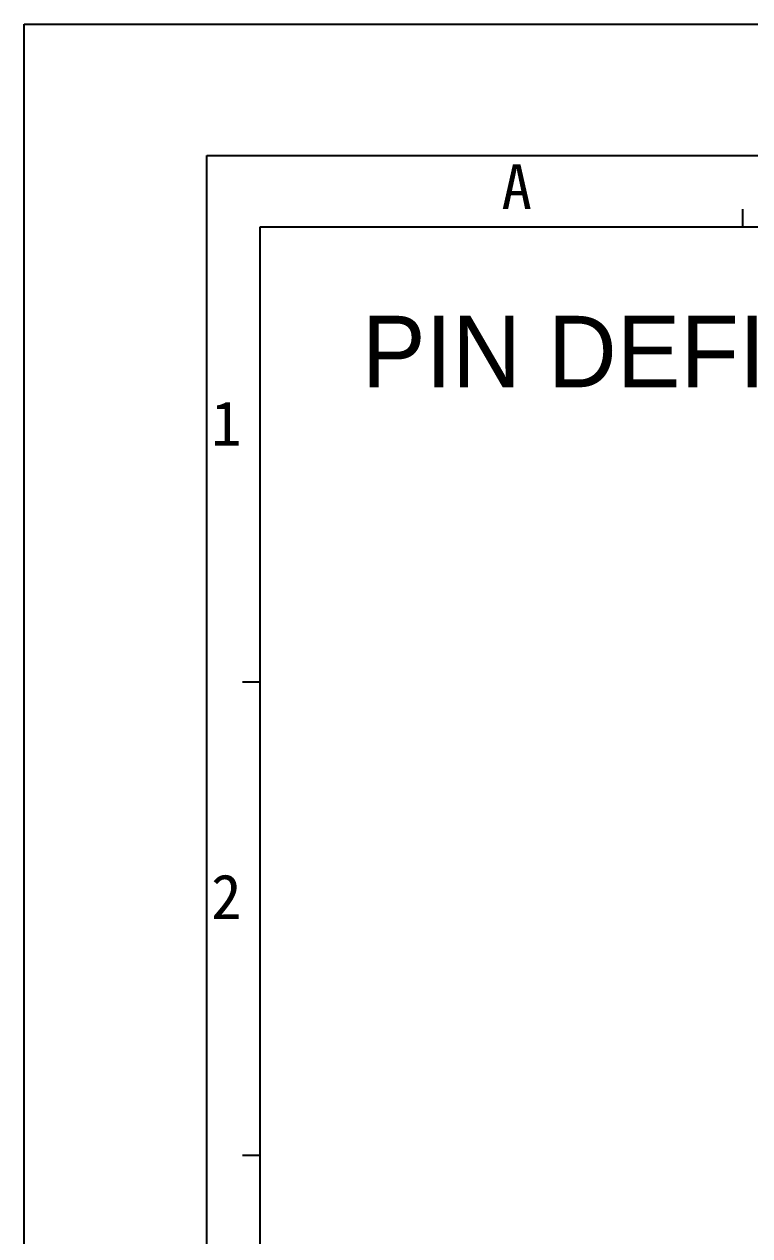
# Model space of a CAD drawing. Header units: millimetres. Extents: x 0 to 594, y 0 to 420.
# Drawn here: x 0 to 81.2, y 284.3 to 420 of the extents above; entities that cross this region are included whole.
import ezdxf

# ---------------------------------------------------------------- set-up
doc = ezdxf.new("R2010")
doc.units = ezdxf.units.MM
doc.header["$LTSCALE"] = 32.67
doc.layers.get('0').update_dxf_attribs({"linetype": 'CONTINUOUS'})
doc.styles.add('TEXTSTYLE_2', font='txt')
doc.styles.add('TEXTSTYLE_8', font='ar_wgl__.ttf')

msp = doc.modelspace()

# ---------------------------------------------------------------- linework, layer by layer
at = {"color": 7, "linetype": 'CONTINUOUS'}
for p, q in [((0, 0), (0, 420)), ((0, 420), (594, 420)), ((20.422, 20.309), (20.422, 405.309)), ((20.422, 405.309), (571.422, 405.309)), ((80.422, 397.309), (80.422, 399.309)), ((26.422, 28.309), (26.422, 397.309)), ((26.422, 397.309), (564.922, 397.309)), ((26.422, 346.309), (24.422, 346.309)), ((26.422, 293.309), (24.422, 293.309))]:
    msp.add_line(p, q, dxfattribs=at)

# ---------------------------------------------------------------- texts
at = {"color": 7, "linetype": 'CONTINUOUS', "attachment_point": 1, "line_spacing_factor": 0.9}
for s, insert, char_height, width, style in [('A', (53.422, 404.309), 5, 5, 'TEXTSTYLE_2'), ('PIN DEFINITION', (37.791, 387.353), 8, 84.87732, 'TEXTSTYLE_8'), ('1', (20.922, 377.809), 5, 5, 'TEXTSTYLE_2'), ('2', (20.922, 324.809), 5, 5, 'TEXTSTYLE_2')]:
    msp.add_mtext(s, dxfattribs=dict(at, insert=insert, char_height=char_height, width=width, style=style))

doc.saveas('drawing.dxf')
